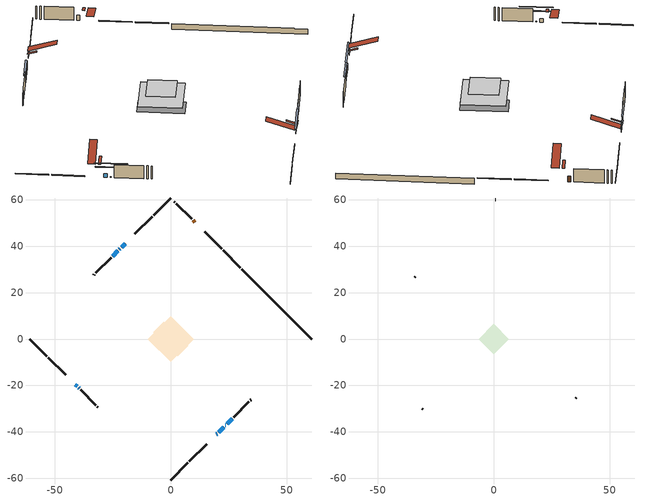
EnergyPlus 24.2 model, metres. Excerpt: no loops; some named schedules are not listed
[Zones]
conditioned space
 floor adiabatic (AdiabaticFloorConstruction): -9.89,0 0,9.89 9.89,0 0,-9.89 z3.05
 floor foundation (Slab1 construction): -7.54,3.02 -3.02,7.54 7.54,-3.02 3.02,-7.54 z-1.52
 wall outside (RimJoist1 construction): 0,-60.84 7.39,-53.45 / -60.84,0 -53.45,-7.39 / 0,60.84 -7.39,53.45 / 30.01,30.83 22.62,38.22 z0.61:0.91
 wall outside (RimJoist2 construction): 8.05,-52.79 15.44,-45.4 / -52.79,-8.05 -45.4,-15.44 / -8.05,52.79 -15.44,45.4 / 21.96,38.88 14.57,46.27 z0.61:0.91
 wall outside (AdiabaticWallConstruction 1): 10.37,50.47 9.67,51.17 z0.61:2.64
 wall outside (AdiabaticWallConstruction): -19.64,41.2 -21.25,39.59 z0.61:3.31; -41.2,-19.64 -40.42,-20.42 z0.61:1.92; 19.64,-41.2 20.05,-40.79 / -39.77,-21.07 -39.56,-21.28 z0.61:0.96; 20.71,-40.13 22.87,-37.97 / 24.33,-36.52 26.49,-34.35 z0.61:2.43; 23.52,-37.32 23.67,-37.17 / -21.9,38.94 -22.19,38.65 z0.61:1.83; -22.85,37.99 -25.12,35.72 z0.61:2.52
 wall outside (Wall1 construction): 27.14,-33.7 33.7,-27.14 / -38.9,-21.94 -32.35,-28.49 / -25.77,35.07 -32.33,28.51 / 9.01,51.83 2.46,58.38 z0.61:5.49
 wall outside (Wall2 construction): 34.35,-26.49 34.64,-26.2 / -31.69,-29.15 -31.41,-29.43 / -32.99,27.86 -33.27,27.57 / 1.8,59.04 1.51,59.33 z0.61:5.49
 wall foundation (FoundationWall1 construction): 30.67,30.17,-1.52 30.67,30.17,0.61 57.82,3.02,0.61 57.82,3.02,0.54 60.84,0,0.54 60.84,0,-1.52
 window (WindowConstruction): -19.64,41.2 -21.25,39.59 z0.61:3.31
 window (WindowConstruction 6): -41.2,-19.64 -40.42,-20.42 z0.61:1.92
 window (WindowConstruction 7): 19.64,-41.2 20.05,-40.79 z0.61:0.95
 window (WindowConstruction 8): -39.77,-21.07 -39.56,-21.28 z0.61:0.95
 window (WindowConstruction 1): 20.71,-40.13 22.87,-37.97 z0.61:2.43
 window (WindowConstruction 2): 23.52,-37.32 23.67,-37.17 z0.61:1.83
 window (WindowConstruction 3): -21.9,38.94 -22.19,38.65 z0.61:1.83
 window (WindowConstruction 4): -22.85,37.99 -25.12,35.72 z0.61:2.52
 window (WindowConstruction 5): 24.33,-36.51 26.49,-34.36 z0.61:2.43
 door (Door): 10.37,50.47 9.67,51.17 z0.61:2.64
 ceiling adiabatic (AdiabaticFloorConstruction): 0,-9.89 9.89,0 0,9.89 -9.89,0 z3.05
 roof outside (Roof2 construction): 18.99,-41.86,5.49 16.91,-39.78,6.47 16.36,-40.33,6.47 18.44,-42.4,5.49; -41.86,-18.99,5.49 -39.78,-16.91,6.47 -40.33,-16.36,6.47 -42.4,-18.44,5.49; -18.99,41.86,5.49 -16.91,39.78,6.47 -16.36,40.33,6.47 -18.44,42.4,5.49; 11.02,49.82,5.49 8.95,47.74,6.47 9.5,47.19,6.47 11.57,49.27,5.49
attic - vented
 floor to conditioned space (Floor1 construction Reversed): -6.56,0 0,6.56 6.56,0 0,-6.56 z5.49
 wall outside (Wall4 construction): 35.3,-25.54 35.5,-25.34 / -30.75,-30.09 -30.55,-30.29 / -33.93,26.91 -34.13,26.71 / 0.86,59.98 0.66,60.18 z0.61:5.49
 roof outside (Roof1 construction): 17.78,-43.06,5.49 11.39,-36.67,8.5 9.71,-38.35,8.5 16.1,-44.74,5.49; -43.06,-17.78,5.49 -36.67,-11.39,8.5 -38.35,-9.71,8.5 -44.74,-16.1,5.49; -17.78,43.06,5.49 -11.39,36.67,8.5 -9.71,38.35,8.5 -16.1,44.74,5.49; 12.23,48.61,5.49 5.84,42.22,8.5 7.52,40.54,8.5 13.91,46.93,5.49
shading: -21.39,39.45 -19.5,41.34 -19.79,41.63 -21.68,39.74 z3.51; -38.56,-22.28 -43.06,-17.78 -43.36,-18.07 -38.85,-22.58 z4.56; 23.64,-37.2 16.05,-44.79 16.34,-45.08 23.93,-37.49 z6.04; -35.97,-24.87 -43.36,-17.48 -43.65,-17.77 -36.26,-25.16 z6.04; 23.01,-37.83 20.56,-40.28 20.86,-40.57 23.3,-38.12 z2.63; -26.98,33.86 -20.98,39.86 -21.27,40.15 -27.27,34.15 z5.16; 28.35,-32.49 22.46,-38.38 22.75,-38.67 28.64,-32.78 z5.07
[Building]
Building 1: Terrain=Suburbs
[Site:Location]
Montreal Mirabel Intl AP_QC: Latitude {deg}=45.68; Longitude {deg}=-74.03; Time Zone {hr}=-5; Elevation {m}=82; Keep Site Location Information=Yes
[Site:GroundTemperature:Shallow]
0.642858, -1.75623, -1.94836, -0.80987, 3.76054, 8.30966, 12.2535, 14.7518, 14.9641, 12.9321, 9.08883, 4.67926
[Site:WaterMainsTemperature]
Calculation Method=Schedule; Temperature Schedule=mains temperature schedule
[Material] Roughness=Rough; Thermal Absorptance=0.9
Name | Thickness {m} | Conductivity {W/m-K} | Density {kg/m3} | Specific Heat {J/kg-K} | Solar Absorptance | Visible Absorptance
asphalt or fiberglass shingles | 0.00635 | 0.162714 | 1121.4 | 1465.45 | 0.91 | 0.91
ceiling loosefill ins | 0.169333 | 0.0480833 | 16.02 | 1046.75 | 0.7 | 0.7
ceiling stud and cavity | 0.1397 | 0.0806272 | 65.682 | 1177.47 | 0.7 | 0.7
concrete 4.0 in. | 0.1016 | 1.803125 | 2242.8 | 837.4 | 0.7 | 0.7
concrete 8.0 in. | 0.2032 | 1.803125 | 2242.8 | 837.4 | 0.7 | 0.7
door material | 0.04445 | 0.053851 | 512.64 | 1214.23 | 0.7 | 0.7
exterior vertical ins | 0.0454343 | 0.029427 | 32.04 | 1214.23 | 0.7 | 0.7
floor covering | 0.0127 | 0.0433444 | 54.468 | 1339.84 | 0.6 | 0.6
floor rigid ins; wall rigid ins | 0.512978 | 0.029427 | 32.04 | 1214.23 | 0.7 | 0.7
floor stud and cavity | 0.1397 | 1.75129 | 37.0049 | 1207.88 | 0.7 | 0.7
furniture material conditioned space 1 | 0.1524 | 0.115458 | 640.8 | 1214.23 | 0.6 | 0.6
gypsum board | 0.0127 | 0.160291 | 801 | 837.4 | 0.6 | 0.6
gypsum board 1 | 0.0127 | 0.160291 | 801 | 837.4 | 0.7 | 0.7
osb sheathing 0.5 in. | 0.0127 | 0.115458 | 512.64 | 1214.23 | 0.7 | 0.7
osb sheathing 0.75 in. | 0.01905 | 0.115458 | 512.64 | 1214.23 | 0.7 | 0.7
osb sheathing 2.0 in. | 0.0508 | 0.115458 | 512.64 | 1214.23 | 0.7 | 0.7
rim joist stud and cavity | 0.0508 | 0.0495211 | 125.044 | 1163.47 | 0.6 | 0.6
rim joist stud and cavity 1 | 0.0508 | 0.0308036 | 125.044 | 1163.47 | 0.6 | 0.6
roof stud and cavity | 0.2032 | 0.118264 | 78.34581 | 1123.46 | 0.7 | 0.7
slab rigid ins | 0.00922688 | 0.029427 | 32.04 | 1214.23 | 0.7 | 0.7
wall stud and cavity | 0.1397 | 0.100049 | 139.0536 | 1170.24 | 0.7 | 0.7
wall stud and cavity 1 | 0.1397 | 0.108534 | 139.0536 | 1170.24 | 0.7 | 0.7
wall stud and cavity 2 | 0.0889 | 6.1454 | 50.32683 | 1063.81 | 0.6 | 0.6
wall stud and cavity 3 | 0.0889 | 0.380278 | 52.3479 | 1209.89 | 0.7 | 0.7
wall stud and cavity 4 | 0.0889 | 0.391764 | 83.0341 | 1211.67 | 0.7 | 0.7
wood siding | 0.0254 | 0.102417 | 544.68 | 1172.36 | 0.25 | 0.25
wood siding 1 | 0.00254 | 0.102417 | 544.68 | 1172.36 | 0.25 | 0.25
wood siding 2; wood siding 3; wood siding 4 | 0.0254 | 0.102417 | 544.68 | 1172.36 | 0.7 | 0.7
[WindowMaterial:SimpleGlazingSystem]
Name | U-Factor {W/m2-K} | Solar Heat Gain Coefficient
WindowMaterial | 3.29267 | 0.71
WindowMaterial 1 | 3.29835 | 0.69
WindowMaterial 2 | 4.786554 | 0.61
WindowMaterial 3 | 3.22965 | 0.34
WindowMaterial 4 | 3.29721 | 0.69
WindowMaterial 5 | 3.30119 | 0.66
WindowMaterial 6 | 5.76658 | 0.53
WindowMaterial 7 | 2.67945 | 0.43
[Construction]
AdiabaticFloorConstruction: floor stud and cavity, floor rigid ins, osb sheathing 0.75 in., floor covering
AdiabaticWallConstruction: wood siding 3, wall rigid ins, wall stud and cavity 3, gypsum board
AdiabaticWallConstruction 1: wood siding 4, wall rigid ins, wall stud and cavity 3, gypsum board
Door: door material
Floor1 construction Reversed: gypsum board, ceiling stud and cavity, ceiling loosefill ins
FoundationWall1 construction: concrete 8.0 in., gypsum board 1
furniture construction conditioned space 1: furniture material conditioned space 1
PartitionWallConstruction: gypsum board, wall stud and cavity 4, gypsum board
RimJoist1 construction: wood siding 2, osb sheathing 2.0 in., rim joist stud and cavity
RimJoist2 construction: wood siding 2, osb sheathing 2.0 in., rim joist stud and cavity 1
Roof1 construction: asphalt or fiberglass shingles
Roof2 construction: asphalt or fiberglass shingles, osb sheathing 0.75 in., roof stud and cavity, gypsum board
Slab1 construction: slab rigid ins, concrete 4.0 in.
Wall1 construction: wood siding, osb sheathing 0.5 in., wall stud and cavity, gypsum board
Wall2 construction: wood siding, osb sheathing 0.5 in., wall stud and cavity 1, gypsum board
Wall4 construction: wood siding 1, wall stud and cavity 2
WindowConstruction: WindowMaterial
WindowConstruction 1; WindowConstruction 5: WindowMaterial 1
WindowConstruction 2: WindowMaterial 2
WindowConstruction 3: WindowMaterial 3
WindowConstruction 4: WindowMaterial 4
WindowConstruction 6: WindowMaterial 5
WindowConstruction 7: WindowMaterial 6
WindowConstruction 8: WindowMaterial 7
[Zone] Multiplier=1; Part of Total Floor Area=Yes
Name | Volume {m3}
attic - vented | 42.0629
conditioned space | 728.5
[Space]
Name | Zone | Volume {m3}
attic - vented 1 | attic - vented | 42.0629
conditioned space 1 | conditioned space | 728.5
[ZoneInfiltration:EffectiveLeakageArea]
infil attic - vented 1: Zone or Space=attic - vented 1; Schedule=Always On Discrete; Effective Air Leakage Area {cm2}=3971.08; Stack Coefficient=0.000548542; Wind Coefficient=1.58243e-05
[ZoneMixing]
whole house fan mix: Zone or Space=attic - vented; Schedule=Always On Continuous; Design Flow Rate Calculation Method=Flow/Zone; Design Flow Rate {m3/s}=0; Source Zone or Space=conditioned space
[SurfaceProperty:ExposedFoundationPerimeter]
Slab1: Exposed Perimeter Calculation Method=TotalExposedPerimeter; Total Exposed Perimeter {m}=42.673
[InternalMass] Zone or ZoneList=conditioned space; Space or SpaceList=conditioned space 1
Name | Construction | Surface Area {m2}
furniture mass conditioned space 1 | furniture construction conditioned space 1 | 116.56
partition wall mass | PartitionWallConstruction | 291.4
[Lights]
interior lighting: Zone or ZoneList or Space or SpaceList=conditioned space 1; Schedule=interior lighting schedule; Design Level Calculation Method=LightingLevel; Lighting Level {W}=343.2; Return Air Fraction=0; Fraction Radiant=0.6; Fraction Visible=0.2; Fraction Replaceable=1
[People]
occupants: Zone or ZoneList or Space or SpaceList=conditioned space 1; Number of People Schedule=occupants schedule; Number of People Calculation Method=People; Number of People=3; Fraction Radiant=0.314171; Sensible Heat Fraction=0.56303; Activity Level Schedule=occupants activity schedule; Carbon Dioxide Generation Rate {m3/s-W}=0; Enable ASHRAE 55 Comfort Warnings=No; Mean Radiant Temperature Calculation Type=EnclosureAveraged
[ElectricEquipment] Zone or ZoneList or Space or SpaceList=conditioned space 1; Design Level Calculation Method=EquipmentLevel
Name | Schedule | Design Level {W} | Fraction Latent | Fraction Radiant | Fraction Lost
clothes dryer | clothes dryer schedule | 140.772 | 0.015 | 0.081 | 0.85
clothes washer | clothes washer schedule | 32.1985 | 0.03 | 0.162 | 0.7
cooking range | cooking range schedule | 215.147 | 0.08 | 0.432 | 0.2
dishwasher | dishwasher schedule | 66.8632 | 0.3 | 0.18 | 0.4
fridge | fridge schedule | 72.9452 | 0 | 0.6 | 0
mech vent house fan | mech vent house fan schedule | 14.2 | 0 | 0 | 1
mech vent house fan cfis | mech vent house fan cfis schedule | 0 | 0 | 0 | 0
misc plug loads | misc plug loads schedule | 494.7 | 0.045 | 0.513 | 0.1
whole house fan | Always On Discrete | 0 | 0 | 0 | 1
[OtherEquipment] Zone or ZoneList or Space or SpaceList=conditioned space 1; Design Level Calculation Method=EquipmentLevel
Name | Fuel Type | Schedule | Design Level {W} | Fraction Latent | Fraction Radiant | Fraction Lost
clothes dryer 1 | Electricity | clothes dryer schedule | 0 | 0.015 | 0.081 | 0.85
cooking range 1 | Electricity | cooking range schedule | 0 | 0.08 | 0.432 | 0.2
general water use latent | None | general water use schedule | 62.594 | 1 | 0 | 0
general water use sensible | None | general water use schedule | -61.6891 | 0 | 0.6 | 0
mech vent house fan latent load | None | Always On Discrete | 0 | 1 | 0 | 0
mech vent house fan sensible load | None | Always On Discrete | 0 | 0 | 0 | 0
water heater energy adjustment1 | Electricity | Always On Discrete | 0.01 | 0 | 0 | 1
[ZoneInfiltration:DesignFlowRate] Zone or ZoneList or Space or SpaceList=conditioned space 1; Schedule=Always On Discrete; Design Flow Rate Calculation Method=Flow/Zone; Design Flow Rate {m3/s}=0
infil flow; natural vent flow; whole house fan flow
[ZoneControl:Thermostat]
conditioned space Thermostat: Zone or ZoneList=conditioned space; Control Type Schedule=conditioned space Thermostat Schedule; Control 1=conditioned space temperature setpoint; Temperature Difference Between Cutout And Setpoint {deltaC}=0
[ThermostatSetpoint:DualSetpoint]
conditioned space temperature setpoint: Heating Setpoint Temperature Schedule=heating setpoint; Cooling Setpoint Temperature Schedule=cooling setpoint
[Zone equipment]
conditioned space: electric baseboard
[Foundation:Kiva]
Foundation Kiva 1: Initial Indoor Air Temperature {C}=20; Wall Height Above Grade {m}=0.609996; Wall Depth Below Slab {m}=0.2032; Custom Block Material Name 1=exterior vertical ins; Custom Block Depth 1 {m}=2.13; Custom Block X Position 1 {m}=0.2159; Custom Block Z Position 1 {m}=0
[Foundation:Kiva:Settings]
Soil Conductivity {W/m-K}=0.849921; Soil Density {kg/m3}=1842.3; Soil Specific Heat {J/kg-K}=418.7; Ground Solar Absorptivity=0.9; Ground Thermal Absorptivity=0.9; Ground Surface Roughness {m}=0.03; Far-Field Width {m}=40; Deep-Ground Boundary Condition=ZeroFlux; Deep-Ground Depth {m}=40; Minimum Cell Dimension {m}=0.2; Maximum Cell Growth Coefficient=3; Simulation Timestep=Timestep
[Exterior:Lights]
exterior lighting: Schedule=exterior lighting schedule; Design Level {W}=75.6
[EnergyManagementSystem:Sensor] Output:Variable or Output:Meter Index Key=conditioned space
Name | Output:Variable or Output:Meter
conditioned_space_clg_unmet_s | Zone Cooling Setpoint Not Met Time
conditioned_space_htg_unmet_s | Zone Heating Setpoint Not Met Time
fridge_tin_s; tin_s; tin_s_1 | Zone Mean Air Temperature
tout_s | Zone Outdoor Air Drybulb Temperature
win_s | Zone Air Humidity Ratio
[Schedule:Constant]
Name | Hourly Value
Always On Continuous; mech vent house fan schedule; mech vent house fan cfis schedule; Always On Discrete | 1
occupants activity schedule | 117.228
fridge schedule | 0
[Schedule:Week:Daily]
interior lighting schedule Week Rule - Jan1-Jan27: interior lighting schedule day, interior lighting schedule day, interior lighting schedule day, interior lighting schedule day, interior lighting schedule day, interior lighting schedule day, interior lighting schedule day, interior lighting schedule default day, interior lighting schedule default day, interior lighting schedule default day, interior lighting schedule default day, interior lighting schedule default day
interior lighting schedule Week Rule - Jan28-Feb3: interior lighting schedule day, interior lighting schedule day, interior lighting schedule day, interior lighting schedule day, interior lighting schedule day 1, interior lighting schedule day 1, interior lighting schedule day 1, interior lighting schedule default day, interior lighting schedule default day, interior lighting schedule default day, interior lighting schedule default day, interior lighting schedule default day
interior lighting schedule Week Rule - Feb4-Feb24: interior lighting schedule day 1, interior lighting schedule day 1, interior lighting schedule day 1, interior lighting schedule day 1, interior lighting schedule day 1, interior lighting schedule day 1, interior lighting schedule day 1, interior lighting schedule default day, interior lighting schedule default day, interior lighting schedule default day, interior lighting schedule default day, interior lighting schedule default day
interior lighting schedule Week Rule - Feb25-Mar3: interior lighting schedule day 1, interior lighting schedule day 1, interior lighting schedule day 1, interior lighting schedule day 1, interior lighting schedule day 2, interior lighting schedule day 2, interior lighting schedule day 2, interior lighting schedule default day, interior lighting schedule default day, interior lighting schedule default day, interior lighting schedule default day, interior lighting schedule default day
interior lighting schedule Week Rule - Mar4-Mar31: interior lighting schedule day 2, interior lighting schedule day 2, interior lighting schedule day 2, interior lighting schedule day 2, interior lighting schedule day 2, interior lighting schedule day 2, interior lighting schedule day 2, interior lighting schedule default day, interior lighting schedule default day, interior lighting schedule default day, interior lighting schedule default day, interior lighting schedule default day
interior lighting schedule Week Rule - Apr1-Apr28: interior lighting schedule day 3, interior lighting schedule day 3, interior lighting schedule day 3, interior lighting schedule day 3, interior lighting schedule day 3, interior lighting schedule day 3, interior lighting schedule day 3, interior lighting schedule default day, interior lighting schedule default day, interior lighting schedule default day, interior lighting schedule default day, interior lighting schedule default day
interior lighting schedule Week Rule - Apr29-May5: interior lighting schedule day 3, interior lighting schedule day 3, interior lighting schedule day 4, interior lighting schedule day 4, interior lighting schedule day 4, interior lighting schedule day 4, interior lighting schedule day 4, interior lighting schedule default day, interior lighting schedule default day, interior lighting schedule default day, interior lighting schedule default day, interior lighting schedule default day
interior lighting schedule Week Rule - May6-May26: interior lighting schedule day 4, interior lighting schedule day 4, interior lighting schedule day 4, interior lighting schedule day 4, interior lighting schedule day 4, interior lighting schedule day 4, interior lighting schedule day 4, interior lighting schedule default day, interior lighting schedule default day, interior lighting schedule default day, interior lighting schedule default day, interior lighting schedule default day
interior lighting schedule Week Rule - May27-Jun2: interior lighting schedule day 4, interior lighting schedule day 4, interior lighting schedule day 4, interior lighting schedule day 4, interior lighting schedule day 4, interior lighting schedule day 5, interior lighting schedule day 5, interior lighting schedule default day, interior lighting schedule default day, interior lighting schedule default day, interior lighting schedule default day, interior lighting schedule default day
interior lighting schedule Week Rule - Jun3-Jun30: interior lighting schedule day 5, interior lighting schedule day 5, interior lighting schedule day 5, interior lighting schedule day 5, interior lighting schedule day 5, interior lighting schedule day 5, interior lighting schedule day 5, interior lighting schedule default day, interior lighting schedule default day, interior lighting schedule default day, interior lighting schedule default day, interior lighting schedule default day
interior lighting schedule Week Rule - Jul1-Jul28: interior lighting schedule day 6, interior lighting schedule day 6, interior lighting schedule day 6, interior lighting schedule day 6, interior lighting schedule day 6, interior lighting schedule day 6, interior lighting schedule day 6, interior lighting schedule default day, interior lighting schedule default day, interior lighting schedule default day, interior lighting schedule default day, interior lighting schedule default day
interior lighting schedule Week Rule - Jul29-Aug4: interior lighting schedule day 6, interior lighting schedule day 6, interior lighting schedule day 6, interior lighting schedule day 7, interior lighting schedule day 7, interior lighting schedule day 7, interior lighting schedule day 7, interior lighting schedule default day, interior lighting schedule default day, interior lighting schedule default day, interior lighting schedule default day, interior lighting schedule default day
interior lighting schedule Week Rule - Aug5-Aug25: interior lighting schedule day 7, interior lighting schedule day 7, interior lighting schedule day 7, interior lighting schedule day 7, interior lighting schedule day 7, interior lighting schedule day 7, interior lighting schedule day 7, interior lighting schedule default day, interior lighting schedule default day, interior lighting schedule default day, interior lighting schedule default day, interior lighting schedule default day
interior lighting schedule Week Rule - Aug26-Sep1: interior lighting schedule day 7, interior lighting schedule day 7, interior lighting schedule day 7, interior lighting schedule day 7, interior lighting schedule day 7, interior lighting schedule day 7, interior lighting schedule day 8, interior lighting schedule default day, interior lighting schedule default day, interior lighting schedule default day, interior lighting schedule default day, interior lighting schedule default day
interior lighting schedule Week Rule - Sep2-Sep29: interior lighting schedule day 8, interior lighting schedule day 8, interior lighting schedule day 8, interior lighting schedule day 8, interior lighting schedule day 8, interior lighting schedule day 8, interior lighting schedule day 8, interior lighting schedule default day, interior lighting schedule default day, interior lighting schedule default day, interior lighting schedule default day, interior lighting schedule default day
interior lighting schedule Week Rule - Sep30-Oct6: interior lighting schedule day 8, interior lighting schedule day 9, interior lighting schedule day 9, interior lighting schedule day 9, interior lighting schedule day 9, interior lighting schedule day 9, interior lighting schedule day 9, interior lighting schedule default day, interior lighting schedule default day, interior lighting schedule default day, interior lighting schedule default day, interior lighting schedule default day
interior lighting schedule Week Rule - Oct7-Oct27: interior lighting schedule day 9, interior lighting schedule day 9, interior lighting schedule day 9, interior lighting schedule day 9, interior lighting schedule day 9, interior lighting schedule day 9, interior lighting schedule day 9, interior lighting schedule default day, interior lighting schedule default day, interior lighting schedule default day, interior lighting schedule default day, interior lighting schedule default day
interior lighting schedule Week Rule - Oct28-Nov3: interior lighting schedule day 9, interior lighting schedule day 9, interior lighting schedule day 9, interior lighting schedule day 9, interior lighting schedule day 10, interior lighting schedule day 10, interior lighting schedule day 10, interior lighting schedule default day, interior lighting schedule default day, interior lighting schedule default day, interior lighting schedule default day, interior lighting schedule default day
interior lighting schedule Week Rule - Nov4-Nov24: interior lighting schedule day 10, interior lighting schedule day 10, interior lighting schedule day 10, interior lighting schedule day 10, interior lighting schedule day 10, interior lighting schedule day 10, interior lighting schedule day 10, interior lighting schedule default day, interior lighting schedule default day, interior lighting schedule default day, interior lighting schedule default day, interior lighting schedule default day
interior lighting schedule Week Rule - Nov25-Dec1: interior lighting schedule day 10, interior lighting schedule day 10, interior lighting schedule day 10, interior lighting schedule day 10, interior lighting schedule day 10, interior lighting schedule day 10, interior lighting schedule day 11, interior lighting schedule default day, interior lighting schedule default day, interior lighting schedule default day, interior lighting schedule default day, interior lighting schedule default day
interior lighting schedule Week Rule - Dec2-Dec31: interior lighting schedule day 11, interior lighting schedule day 11, interior lighting schedule day 11, interior lighting schedule day 11, interior lighting schedule day 11, interior lighting schedule day 11, interior lighting schedule day 11, interior lighting schedule default day, interior lighting schedule default day, interior lighting schedule default day, interior lighting schedule default day, interior lighting schedule default day
occupants schedule Week Rule - Jan1-Dec31: occupants schedule day, occupants schedule day, occupants schedule day, occupants schedule day, occupants schedule day, occupants schedule day, occupants schedule day, occupants schedule default day, occupants schedule default day, occupants schedule default day, occupants schedule default day, occupants schedule default day
clothes dryer schedule Week Rule - Jan1-Dec31: clothes dryer schedule day, clothes dryer schedule day, clothes dryer schedule day, clothes dryer schedule day, clothes dryer schedule day, clothes dryer schedule day, clothes dryer schedule day, clothes dryer schedule default day, clothes dryer schedule default day, clothes dryer schedule default day, clothes dryer schedule default day, clothes dryer schedule default day
clothes washer schedule Week Rule - Jan1-Dec31: clothes washer schedule day, clothes washer schedule day, clothes washer schedule day, clothes washer schedule day, clothes washer schedule day, clothes washer schedule day, clothes washer schedule day, clothes washer schedule default day, clothes washer schedule default day, clothes washer schedule default day, clothes washer schedule default day, clothes washer schedule default day
cooking range schedule Week Rule - Jan1-Dec31: cooking range schedule day, cooking range schedule day, cooking range schedule day, cooking range schedule day, cooking range schedule day, cooking range schedule day, cooking range schedule day, cooking range schedule default day, cooking range schedule default day, cooking range schedule default day, cooking range schedule default day, cooking range schedule default day
dishwasher schedule Week Rule - Jan1-Dec31: dishwasher schedule day, dishwasher schedule day, dishwasher schedule day, dishwasher schedule day, dishwasher schedule day, dishwasher schedule day, dishwasher schedule day, dishwasher schedule default day, dishwasher schedule default day, dishwasher schedule default day, dishwasher schedule default day, dishwasher schedule default day
misc plug loads schedule Week Rule - Jan1-Dec31: misc plug loads schedule day, misc plug loads schedule day, misc plug loads schedule day, misc plug loads schedule day, misc plug loads schedule day, misc plug loads schedule day, misc plug loads schedule day, misc plug loads schedule default day, misc plug loads schedule default day, misc plug loads schedule default day, misc plug loads schedule default day, misc plug loads schedule default day
general water use schedule Week Rule - Jan1-Dec31: general water use schedule day, general water use schedule day, general water use schedule day, general water use schedule day, general water use schedule day, general water use schedule day, general water use schedule day, general water use schedule default day, general water use schedule default day, general water use schedule default day, general water use schedule default day, general water use schedule default day
exterior lighting schedule Week Rule - Jan1-Jan27: exterior lighting schedule day, exterior lighting schedule day, exterior lighting schedule day, exterior lighting schedule day, exterior lighting schedule day, exterior lighting schedule day, exterior lighting schedule day, exterior lighting schedule default day, exterior lighting schedule default day, exterior lighting schedule default day, exterior lighting schedule default day, exterior lighting schedule default day
exterior lighting schedule Week Rule - Jan28-Feb3: exterior lighting schedule day, exterior lighting schedule day, exterior lighting schedule day, exterior lighting schedule day, exterior lighting schedule day 1, exterior lighting schedule day 1, exterior lighting schedule day 1, exterior lighting schedule default day, exterior lighting schedule default day, exterior lighting schedule default day, exterior lighting schedule default day, exterior lighting schedule default day
exterior lighting schedule Week Rule - Feb4-Feb24: exterior lighting schedule day 1, exterior lighting schedule day 1, exterior lighting schedule day 1, exterior lighting schedule day 1, exterior lighting schedule day 1, exterior lighting schedule day 1, exterior lighting schedule day 1, exterior lighting schedule default day, exterior lighting schedule default day, exterior lighting schedule default day, exterior lighting schedule default day, exterior lighting schedule default day
exterior lighting schedule Week Rule - Feb25-Mar3: exterior lighting schedule day 1, exterior lighting schedule day 1, exterior lighting schedule day 1, exterior lighting schedule day 1, exterior lighting schedule day 2, exterior lighting schedule day 2, exterior lighting schedule day 2, exterior lighting schedule default day, exterior lighting schedule default day, exterior lighting schedule default day, exterior lighting schedule default day, exterior lighting schedule default day
exterior lighting schedule Week Rule - Mar4-Mar31: exterior lighting schedule day 2, exterior lighting schedule day 2, exterior lighting schedule day 2, exterior lighting schedule day 2, exterior lighting schedule day 2, exterior lighting schedule day 2, exterior lighting schedule day 2, exterior lighting schedule default day, exterior lighting schedule default day, exterior lighting schedule default day, exterior lighting schedule default day, exterior lighting schedule default day
exterior lighting schedule Week Rule - Apr1-Apr28: exterior lighting schedule day 3, exterior lighting schedule day 3, exterior lighting schedule day 3, exterior lighting schedule day 3, exterior lighting schedule day 3, exterior lighting schedule day 3, exterior lighting schedule day 3, exterior lighting schedule default day, exterior lighting schedule default day, exterior lighting schedule default day, exterior lighting schedule default day, exterior lighting schedule default day
exterior lighting schedule Week Rule - Apr29-May5: exterior lighting schedule day 3, exterior lighting schedule day 3, exterior lighting schedule day 4, exterior lighting schedule day 4, exterior lighting schedule day 4, exterior lighting schedule day 4, exterior lighting schedule day 4, exterior lighting schedule default day, exterior lighting schedule default day, exterior lighting schedule default day, exterior lighting schedule default day, exterior lighting schedule default day
exterior lighting schedule Week Rule - May6-May26: exterior lighting schedule day 4, exterior lighting schedule day 4, exterior lighting schedule day 4, exterior lighting schedule day 4, exterior lighting schedule day 4, exterior lighting schedule day 4, exterior lighting schedule day 4, exterior lighting schedule default day, exterior lighting schedule default day, exterior lighting schedule default day, exterior lighting schedule default day, exterior lighting schedule default day
exterior lighting schedule Week Rule - May27-Jun2: exterior lighting schedule day 4, exterior lighting schedule day 4, exterior lighting schedule day 4, exterior lighting schedule day 4, exterior lighting schedule day 4, exterior lighting schedule day 5, exterior lighting schedule day 5, exterior lighting schedule default day, exterior lighting schedule default day, exterior lighting schedule default day, exterior lighting schedule default day, exterior lighting schedule default day
exterior lighting schedule Week Rule - Jun3-Jun30: exterior lighting schedule day 5, exterior lighting schedule day 5, exterior lighting schedule day 5, exterior lighting schedule day 5, exterior lighting schedule day 5, exterior lighting schedule day 5, exterior lighting schedule day 5, exterior lighting schedule default day, exterior lighting schedule default day, exterior lighting schedule default day, exterior lighting schedule default day, exterior lighting schedule default day
exterior lighting schedule Week Rule - Jul1-Jul28: exterior lighting schedule day 6, exterior lighting schedule day 6, exterior lighting schedule day 6, exterior lighting schedule day 6, exterior lighting schedule day 6, exterior lighting schedule day 6, exterior lighting schedule day 6, exterior lighting schedule default day, exterior lighting schedule default day, exterior lighting schedule default day, exterior lighting schedule default day, exterior lighting schedule default day
exterior lighting schedule Week Rule - Jul29-Aug4: exterior lighting schedule day 6, exterior lighting schedule day 6, exterior lighting schedule day 6, exterior lighting schedule day 7, exterior lighting schedule day 7, exterior lighting schedule day 7, exterior lighting schedule day 7, exterior lighting schedule default day, exterior lighting schedule default day, exterior lighting schedule default day, exterior lighting schedule default day, exterior lighting schedule default day
exterior lighting schedule Week Rule - Aug5-Aug25: exterior lighting schedule day 7, exterior lighting schedule day 7, exterior lighting schedule day 7, exterior lighting schedule day 7, exterior lighting schedule day 7, exterior lighting schedule day 7, exterior lighting schedule day 7, exterior lighting schedule default day, exterior lighting schedule default day, exterior lighting schedule default day, exterior lighting schedule default day, exterior lighting schedule default day
exterior lighting schedule Week Rule - Aug26-Sep1: exterior lighting schedule day 7, exterior lighting schedule day 7, exterior lighting schedule day 7, exterior lighting schedule day 7, exterior lighting schedule day 7, exterior lighting schedule day 7, exterior lighting schedule day 8, exterior lighting schedule default day, exterior lighting schedule default day, exterior lighting schedule default day, exterior lighting schedule default day, exterior lighting schedule default day
exterior lighting schedule Week Rule - Sep2-Sep29: exterior lighting schedule day 8, exterior lighting schedule day 8, exterior lighting schedule day 8, exterior lighting schedule day 8, exterior lighting schedule day 8, exterior lighting schedule day 8, exterior lighting schedule day 8, exterior lighting schedule default day, exterior lighting schedule default day, exterior lighting schedule default day, exterior lighting schedule default day, exterior lighting schedule default day
exterior lighting schedule Week Rule - Sep30-Oct6: exterior lighting schedule day 8, exterior lighting schedule day 9, exterior lighting schedule day 9, exterior lighting schedule day 9, exterior lighting schedule day 9, exterior lighting schedule day 9, exterior lighting schedule day 9, exterior lighting schedule default day, exterior lighting schedule default day, exterior lighting schedule default day, exterior lighting schedule default day, exterior lighting schedule default day
exterior lighting schedule Week Rule - Oct7-Oct27: exterior lighting schedule day 9, exterior lighting schedule day 9, exterior lighting schedule day 9, exterior lighting schedule day 9, exterior lighting schedule day 9, exterior lighting schedule day 9, exterior lighting schedule day 9, exterior lighting schedule default day, exterior lighting schedule default day, exterior lighting schedule default day, exterior lighting schedule default day, exterior lighting schedule default day
exterior lighting schedule Week Rule - Oct28-Nov3: exterior lighting schedule day 9, exterior lighting schedule day 9, exterior lighting schedule day 9, exterior lighting schedule day 9, exterior lighting schedule day 10, exterior lighting schedule day 10, exterior lighting schedule day 10, exterior lighting schedule default day, exterior lighting schedule default day, exterior lighting schedule default day, exterior lighting schedule default day, exterior lighting schedule default day
exterior lighting schedule Week Rule - Nov4-Nov24: exterior lighting schedule day 10, exterior lighting schedule day 10, exterior lighting schedule day 10, exterior lighting schedule day 10, exterior lighting schedule day 10, exterior lighting schedule day 10, exterior lighting schedule day 10, exterior lighting schedule default day, exterior lighting schedule default day, exterior lighting schedule default day, exterior lighting schedule default day, exterior lighting schedule default day
exterior lighting schedule Week Rule - Nov25-Dec1: exterior lighting schedule day 10, exterior lighting schedule day 10, exterior lighting schedule day 10, exterior lighting schedule day 10, exterior lighting schedule day 10, exterior lighting schedule day 10, exterior lighting schedule day 11, exterior lighting schedule default day, exterior lighting schedule default day, exterior lighting schedule default day, exterior lighting schedule default day, exterior lighting schedule default day
[Schedule:Year]
interior lighting schedule: interior lighting schedule Week Rule - Jan1-Jan27, 1, 1, 1, 27, interior lighting schedule Week Rule - Jan28-Feb3, 1, 28, 2, 3, interior lighting schedule Week Rule - Feb4-Feb24, 2, 4, 2, 24, interior lighting schedule Week Rule - Feb25-Mar3, 2, 25, 3, 3, interior lighting schedule Week Rule - Mar4-Mar31, 3, 4, 3, 31, interior lighting schedule Week Rule - Apr1-Apr28, 4, 1, 4, 28, interior lighting schedule Week Rule - Apr29-May5, 4, 29, 5, 5, interior lighting schedule Week Rule - May6-May26, 5, 6, 5, 26, interior lighting schedule Week Rule - May27-Jun2, 5, 27, 6, 2, interior lighting schedule Week Rule - Jun3-Jun30, 6, 3, 6, 30, interior lighting schedule Week Rule - Jul1-Jul28, 7, 1, 7, 28, interior lighting schedule Week Rule - Jul29-Aug4, 7, 29, 8, 4, interior lighting schedule Week Rule - Aug5-Aug25, 8, 5, 8, 25, interior lighting schedule Week Rule - Aug26-Sep1, 8, 26, 9, 1, interior lighting schedule Week Rule - Sep2-Sep29, 9, 2, 9, 29, interior lighting schedule Week Rule - Sep30-Oct6, 9, 30, 10, 6, interior lighting schedule Week Rule - Oct7-Oct27, 10, 7, 10, 27, interior lighting schedule Week Rule - Oct28-Nov3, 10, 28, 11, 3, interior lighting schedule Week Rule - Nov4-Nov24, 11, 4, 11, 24, interior lighting schedule Week Rule - Nov25-Dec1, 11, 25, 12, 1, interior lighting schedule Week Rule - Dec2-Dec31, 12, 2, 12, 31
occupants schedule: occupants schedule Week Rule - Jan1-Dec31, 1, 1, 12, 31
clothes dryer schedule: clothes dryer schedule Week Rule - Jan1-Dec31, 1, 1, 12, 31
clothes washer schedule: clothes washer schedule Week Rule - Jan1-Dec31, 1, 1, 12, 31
cooking range schedule: cooking range schedule Week Rule - Jan1-Dec31, 1, 1, 12, 31
dishwasher schedule: dishwasher schedule Week Rule - Jan1-Dec31, 1, 1, 12, 31
misc plug loads schedule: misc plug loads schedule Week Rule - Jan1-Dec31, 1, 1, 12, 31
general water use schedule: general water use schedule Week Rule - Jan1-Dec31, 1, 1, 12, 31
exterior lighting schedule: exterior lighting schedule Week Rule - Jan1-Jan27, 1, 1, 1, 27, exterior lighting schedule Week Rule - Jan28-Feb3, 1, 28, 2, 3, exterior lighting schedule Week Rule - Feb4-Feb24, 2, 4, 2, 24, exterior lighting schedule Week Rule - Feb25-Mar3, 2, 25, 3, 3, exterior lighting schedule Week Rule - Mar4-Mar31, 3, 4, 3, 31, exterior lighting schedule Week Rule - Apr1-Apr28, 4, 1, 4, 28, exterior lighting schedule Week Rule - Apr29-May5, 4, 29, 5, 5, exterior lighting schedule Week Rule - May6-May26, 5, 6, 5, 26, exterior lighting schedule Week Rule - May27-Jun2, 5, 27, 6, 2, exterior lighting schedule Week Rule - Jun3-Jun30, 6, 3, 6, 30, exterior lighting schedule Week Rule - Jul1-Jul28, 7, 1, 7, 28, exterior lighting schedule Week Rule - Jul29-Aug4, 7, 29, 8, 4, exterior lighting schedule Week Rule - Aug5-Aug25, 8, 5, 8, 25, exterior lighting schedule Week Rule - Aug26-Sep1, 8, 26, 9, 1, exterior lighting schedule Week Rule - Sep2-Sep29, 9, 2, 9, 29, exterior lighting schedule Week Rule - Sep30-Oct6, 9, 30, 10, 6, exterior lighting schedule Week Rule - Oct7-Oct27, 10, 7, 10, 27, exterior lighting schedule Week Rule - Oct28-Nov3, 10, 28, 11, 3, exterior lighting schedule Week Rule - Nov4-Nov24, 11, 4, 11, 24, exterior lighting schedule Week Rule - Nov25-Dec1, 11, 25, 12, 1, exterior lighting schedule Week Rule - Dec2-Dec31, 12, 2, 12, 31
[Schedule:Compact]
conditioned space Thermostat Schedule: Through: 12/31, For: AllDays, Until: 24:00, 4
mains temperature schedule: Through: 01/01, For: AllDays, Until: 24:00, 5.61444, Through: 01/02, For: AllDays, Until: 24:00, 5.535, Through: 01/03, For: AllDays, Until: 24:00, 5.45667, Through: 01/04, For: AllDays, Until: 24:00, 5.37944, Through: 01/05, For: AllDays, Until: 24:00, 5.30333, Through: 01/06, For: AllDays, Until: 24:00, 5.22889, Through: 01/07, For: AllDays, Until: 24:00, 5.15611, Through: 01/08, For: AllDays, Until: 24:00, 5.08389, Through: 01/09, For: AllDays, Until: 24:00, 5.01333, Through: 01/10, For: AllDays, Until: 24:00, 4.94444, Through: 01/11, For: AllDays, Until: 24:00, 4.87667, Through: 01/12, For: AllDays, Until: 24:00, 4.81056, Through: 01/13, For: AllDays, Until: 24:00, 4.74556, Through: 01/14, For: AllDays, Until: 24:00, 4.68222, Through: 01/15, For: AllDays, Until: 24:00, 4.62056, Through: 01/16, For: AllDays, Until: 24:00, 4.56, Through: 01/17, For: AllDays, Until: 24:00, 4.50111, Through: 01/18, For: AllDays, Until: 24:00, 4.44389, Through: 01/19, For: AllDays, Until: 24:00, 4.38778, Through: 01/20, For: AllDays, Until: 24:00, 4.33389, Through: 01/21, For: AllDays, Until: 24:00, 4.28111, Through: 01/22, For: AllDays, Until: 24:00, 4.23, Through: 01/23, For: AllDays, Until: 24:00, 4.18056, Through: 01/24, For: AllDays, Until: 24:00, 4.13278, Through: 01/25, For: AllDays, Until: 24:00, 4.08667, Through: 01/26, For: AllDays, Until: 24:00, 4.04222, Through: 01/27, For: AllDays, Until: 24:00, 3.99944, Through: 01/28, For: AllDays, Until: 24:00, 3.95833, Through: 01/29, For: AllDays, Until: 24:00, 3.91889, Through: 01/30, For: AllDays, Until: 24:00, 3.88111, Through: 01/31, For: AllDays, Until: 24:00, 3.845, Through: 02/01, For: AllDays, Until: 24:00, 3.81056, Through: 02/02, For: AllDays, Until: 24:00, 3.77778, Through: 02/03, For: AllDays, Until: 24:00, 3.74722, Through: 02/04, For: AllDays, Until: 24:00, 3.71833, Through: 02/05, For: AllDays, Until: 24:00, 3.69056, Through: 02/06, For: AllDays, Until: 24:00, 3.66556, Through: 02/07, For: AllDays, Until: 24:00, 3.64167, Through: 02/08, For: AllDays, Until: 24:00, 3.61944, Through: 02/09, For: AllDays, Until: 24:00, 3.59944, Through: 02/10, For: AllDays, Until: 24:00, 3.58111, Through: 02/11, For: AllDays, Until: 24:00, 3.56444, Through: 02/12, For: AllDays, Until: 24:00, 3.55, Through: 02/13, For: AllDays, Until: 24:00, 3.53667, Through: 02/14, For: AllDays, Until: 24:00, 3.52556, Through: 02/15, For: AllDays, Until: 24:00, 3.51667, Through: 02/16, For: AllDays, Until: 24:00, 3.50889, Through: 02/17, For: AllDays, Until: 24:00, 3.50333, Through: 02/18, For: AllDays, Until: 24:00, 3.49944, Through: 02/19, For: AllDays, Until: 24:00, 3.49778, Through: 02/20, For: AllDays, Until: 24:00, 3.49778, Through: 02/21, For: AllDays, Until: 24:00, 3.49944, Through: 02/22, For: AllDays, Until: 24:00, 3.50278, Through: 02/23, For: AllDays, Until: 24:00, 3.50833, Through: 02/24, For: AllDays, Until: 24:00, 3.515, Through: 02/25, For: AllDays, Until: 24:00, 3.52444, Through: 02/26, For: AllDays, Until: 24:00, 3.535, Through: 02/27, For: AllDays, Until: 24:00, 3.54778, Through: 02/28, For: AllDays, Until: 24:00, 3.56222, Through: 03/01, For: AllDays, Until: 24:00, 3.57833, Through: 03/02, For: AllDays, Until: 24:00, 3.59667, Through: 03/03, For: AllDays, Until: 24:00, 3.61667, Through: 03/04, For: AllDays, Until: 24:00, 3.63833, Through: 03/05, For: AllDays, Until: 24:00, 3.66167, Through: 03/06, For: AllDays, Until: 24:00, 3.68667, Through: 03/07, For: AllDays, Until: 24:00, 3.71389, Through: 03/08, For: AllDays, Until: 24:00, 3.74278, Through: 03/09, For: AllDays, Until: 24:00, 3.77333, Through: 03/10, For: AllDays, Until: 24:00, 3.80556, Through: 03/11, For: AllDays, Until: 24:00, 3.83944, Through: 03/12, For: AllDays, Until: 24:00, 3.87556, Through: 03/13, For: AllDays, Until: 24:00, 3.91278, Through: 03/14, For: AllDays, Until: 24:00, 3.95222, Through: 03/15, For: AllDays, Until: 24:00, 3.99278, Through: 03/16, For: AllDays, Until: 24:00, 4.03556, Through: 03/17, For: AllDays, Until: 24:00, 4.08, Through: 03/18, For: AllDays, Until: 24:00, 4.12556, Through: 03/19, For: AllDays, Until: 24:00, 4.17333, Through: 03/20, For: AllDays, Until: 24:00, 4.22278, Through: 03/21, For: AllDays, Until: 24:00, 4.27333, Through: 03/22, For: AllDays, Until: 24:00, 4.32556, Through: 03/23, For: AllDays, Until: 24:00, 4.38, Through: 03/24, For: AllDays, Until: 24:00, 4.43556, Through: 03/25, For: AllDays, Until: 24:00, 4.49222, Through: 03/26, For: AllDays, Until: 24:00, 4.55111, Through: 03/27, For: AllDays, Until: 24:00, 4.61111, Through: 03/28, For: AllDays, Until: 24:00, 4.67278, Through: 03/29, For: AllDays, Until: 24:00, 4.73611, Through: 03/30, For: AllDays, Until: 24:00, 4.80056, Through: 03/31, For: AllDays, Until: 24:00, 4.86667, Through: 04/01, For: AllDays, Until: 24:00, 4.93444, Through: 04/02, For: AllDays, Until: 24:00, 5.00333, Through: 04/03, For: AllDays, Until: 24:00, 5.07333, Through: 04/04, For: AllDays, Until: 24:00, 5.145, Through: 04/05, For: AllDays, Until: 24:00, 5.21833, Through: 04/06, For: AllDays, Until: 24:00, 5.29222, Through: 04/07, For: AllDays, Until: 24:00, 5.36778, Through: 04/08, For: AllDays, Until: 24:00, 5.445, Through: 04/09, For: AllDays, Until: 24:00, 5.52333, Through: 04/10, For: AllDays, Until: 24:00, 5.60222, Through: 04/11, For: AllDays, Until: 24:00, 5.68278, Through: 04/12, For: AllDays, Until: 24:00, 5.765, Through: 04/13, For: AllDays, Until: 24:00, 5.84778, Through: 04/14, For: AllDays, Until: 24:00, 5.93167, Through: 04/15, For: AllDays, Until: 24:00, 6.01722, Through: 04/16, For: AllDays, Until: 24:00, 6.10333, Through: 04/17, For: AllDays, Until: 24:00, 6.19056, Through: 04/18, For: AllDays, Until: 24:00, 6.27889, Through: 04/19, For: AllDays, Until: 24:00, 6.36833, Through: 04/20, For: AllDays, Until: 24:00, 6.45833, Through: 04/21, For: AllDays, Until: 24:00, 6.55, Through: 04/22, For: AllDays, Until: 24:00, 6.64222, Through: 04/23, For: AllDays, Until: 24:00, 6.735, Through: 04/24, For: AllDays, Until: 24:00, 6.82944, Through: 04/25, For: AllDays, Until: 24:00, 6.92389, Through: 04/26, For: AllDays, Until: 24:00, 7.01944, Through: 04/27, For: AllDays, Until: 24:00, 7.11611, Through: 04/28, For: AllDays, Until: 24:00, 7.21333, Through: 04/29, For: AllDays, Until: 24:00, 7.31111, Through: 04/30, For: AllDays, Until: 24:00, 7.41, Through: 05/01, For: AllDays, Until: 24:00, 7.50944, Through: 05/02, For: AllDays, Until: 24:00, 7.60889, Through: 05/03, For: AllDays, Until: 24:00, 7.71, Through: 05/04, For: AllDays, Until: 24:00, 7.81111, Through: 05/05, For: AllDays, Until: 24:00, 7.91278, Through: 05/06, For: AllDays, Until: 24:00, 8.015, Through: 05/07, For: AllDays, Until: 24:00, 8.11778, Through: 05/08, For: AllDays, Until: 24:00, 8.22056, Through: 05/09, For: AllDays, Until: 24:00, 8.32444, Through: 05/10, For: AllDays, Until: 24:00, 8.42833, Through: 05/11, For: AllDays, Until: 24:00, 8.53278, Through: 05/12, For: AllDays, Until: 24:00, 8.63722, Through: 05/13, For: AllDays, Until: 24:00, 8.74222, Through: 05/14, For: AllDays, Until: 24:00, 8.84778, Through: 05/15, For: AllDays, Until: 24:00, 8.95333, Through: 05/16, For: AllDays, Until: 24:00, 9.05889, Through: 05/17, For: AllDays, Until: 24:00, 9.165, Through: 05/18, For: AllDays, Until: 24:00, 9.27111, Through: 05/19, For: AllDays, Until: 24:00, 9.37722, Through: 05/20, For: AllDays, Until: 24:00, 9.48389, Through: 05/21, For: AllDays, Until: 24:00, 9.59, Through: 05/22, For: AllDays, Until: 24:00, 9.69667, Through: 05/23, For: AllDays, Until: 24:00, 9.80278, Through: 05/24, For: AllDays, Until: 24:00, 9.90944, Through: 05/25, For: AllDays, Until: 24:00, 10.0156, Through: 05/26, For: AllDays, Until: 24:00, 10.1217, Through: 05/27, For: AllDays, Until: 24:00, 10.2278, Through: 05/28, For: AllDays, Until: 24:00, 10.3339, Through: 05/29, For: AllDays, Until: 24:00, 10.4394, Through: 05/30, For: AllDays, Until: 24:00, 10.545, Through: 05/31, For: AllDays, Until: 24:00, 10.65, Through: 06/01, For: AllDays, Until: 24:00, 10.755, Through: 06/02, For: AllDays, Until: 24:00, 10.86, Through: 06/03, For: AllDays, Until: 24:00, 10.9639, Through: 06/04, For: AllDays, Until: 24:00, 11.0678, Through: 06/05, For: AllDays, Until: 24:00, 11.1717, Through: 06/06, For: AllDays, Until: 24:00, 11.2744, Through: 06/07, For: AllDays, Until: 24:00, 11.3772, Through: 06/08, For: AllDays, Until: 24:00, 11.4789, Through: 06/09, For: AllDays, Until: 24:00, 11.5806, Through: 06/10, For: AllDays, Until: 24:00, 11.6817, Through: 06/11, For: AllDays, Until: 24:00, 11.7822, Through: 06/12, For: AllDays, Until: 24:00, 11.8817, Through: 06/13, For: AllDays, Until: 24:00, 11.9811, Through: 06/14, For: AllDays, Until: 24:00, 12.0794, Through: 06/15, For: AllDays, Until: 24:00, 12.1772, Through: 06/16, For: AllDays, Until: 24:00, 12.2739, Through: 06/17, For: AllDays, Until: 24:00, 12.37, Through: 06/18, For: AllDays, Until: 24:00, 12.4656, Through: 06/19, For: AllDays, Until: 24:00, 12.56, Through: 06/20, For: AllDays, Until: 24:00, 12.6539, Through: 06/21, For: AllDays, Until: 24:00, 12.7467, Through: 06/22, For: AllDays, Until: 24:00, 12.8389, Through: 06/23, For: AllDays, Until: 24:00, 12.93, Through: 06/24, For: AllDays, Until: 24:00, 13.02, Through: 06/25, For: AllDays, Until: 24:00, 13.1089, Through: 06/26, For: AllDays, Until: 24:00, 13.1972, Through: 06/27, For: AllDays, Until: 24:00, 13.2839, Through: 06/28, For: AllDays, Until: 24:00, 13.37, Through: 06/29, For: AllDays, Until: 24:00, 13.455, Through: 06/30, For: AllDays, Until: 24:00, 13.5383, Through: 07/01, For: AllDays, Until: 24:00, 13.6211, Through: 07/02, For: AllDays, Until: 24:00, 13.7028, Through: 07/03, For: AllDays, Until: 24:00, 13.7828, Through: 07/04, For: AllDays, Until: 24:00, 13.8617, Through: 07/05, For: AllDays, Until: 24:00, 13.9394, Through: 07/06, For: AllDays, Until: 24:00, 14.0161, Through: 07/07, For: AllDays, Until: 24:00, 14.0911, Through: 07/08, For: AllDays, Until: 24:00, 14.165, Through: 07/09, For: AllDays, Until: 24:00, 14.2378, Through: 07/10, For: AllDays, Until: 24:00, 14.3089, Through: 07/11, For: AllDays, Until: 24:00, 14.3789, Through: 07/12, For: AllDays, Until: 24:00, 14.4472, Through: 07/13, For: AllDays, Until: 24:00, 14.5144, Through: 07/14, For: AllDays, Until: 24:00, 14.58, Through: 07/15, For: AllDays, Until: 24:00, 14.6444, Through: 07/16, For: AllDays, Until: 24:00, 14.7072, Through: 07/17, For: AllDays, Until: 24:00, 14.7683, Through: 07/18, For: AllDays, Until: 24:00, 14.8278, Through: 07/19, For: AllDays, Until: 24:00, 14.8861, Through: 07/20, For: AllDays, Until: 24:00, 14.9428, Through: 07/21, For: AllDays, Until: 24:00, 14.9978, Through: 07/22, For: AllDays, Until: 24:00, 15.0517, Through: 07/23, For: AllDays, Until: 24:00, 15.1033, Through: 07/24, For: AllDays, Until: 24:00, 15.1539, Through: 07/25, For: AllDays, Until: 24:00, 15.2028, Through: 07/26, For: AllDays, Until: 24:00, 15.2494, Through: 07/27, For: AllDays, Until: 24:00, 15.295, Through: 07/28, For: AllDays, Until: 24:00, 15.3389, Through: 07/29, For: AllDays, Until: 24:00, 15.3811, Through: 07/30, For: AllDays, Until: 24:00, 15.4211, Through: 07/31, For: AllDays, Until: 24:00, 15.46, Through: 08/01, For: AllDays, Until: 24:00, 15.4972, Through: 08/02, For: AllDays, Until: 24:00, 15.5322, Through: 08/03, For: AllDays, Until: 24:00, 15.5656, Through: 08/04, For: AllDays, Until: 24:00, 15.5978, Through: 08/05, For: AllDays, Until: 24:00, 15.6278, Through: 08/06, For: AllDays, Until: 24:00, 15.6561, Through: 08/07, For: AllDays, Until: 24:00, 15.6822, Through: 08/08, For: AllDays, Until: 24:00, 15.7072, Through: 08/09, For: AllDays, Until: 24:00, 15.73, Through: 08/10, For: AllDays, Until: 24:00, 15.7511, Through: 08/11, For: AllDays, Until: 24:00, 15.7706, Through: 08/12, For: AllDays, Until: 24:00, 15.7883, Through: 08/13, For: AllDays, Until: 24:00, 15.8039, Through: 08/14, For: AllDays, Until: 24:00, 15.8178, Through: 08/15, For: AllDays, Until: 24:00, 15.83, Through: 08/16, For: AllDays, Until: 24:00, 15.84, Through: 08/17, For: AllDays, Until: 24:00, 15.8489, Through: 08/18, For: AllDays, Until: 24:00, 15.8556, Through: 08/19, For: AllDays, Until: 24:00, 15.86, Through: 08/20, For: AllDays, Until: 24:00, 15.8633, Through: 08/21, For: AllDays, Until: 24:00, 15.8644, Through: 08/22, For: AllDays, Until: 24:00, 15.8633, Through: 08/23, For: AllDays, Until: 24:00, 15.8611, Through: 08/24, For: AllDays, Until: 24:00, 15.8567, Through: 08/25, For: AllDays, Until: 24:00, 15.8506, Through: 08/26, For: AllDays, Until: 24:00, 15.8428, Through: 08/27, For: AllDays, Until: 24:00, 15.8328, Through: 08/28, For: AllDays, Until: 24:00, 15.8211, Through: 08/29, For: AllDays, Until: 24:00, 15.8078, Through: 08/30, For: AllDays, Until: 24:00, 15.7922, Through: 08/31, For: AllDays, Until: 24:00, 15.7756, Through: 09/01, For: AllDays, Until: 24:00, 15.7567, Through: 09/02, For: AllDays, Until: 24:00, 15.7356, Through: 09/03, For: AllDays, Until: 24:00, 15.7133, Through: 09/04, For: AllDays, Until: 24:00, 15.6889, Through: 09/05, For: AllDays, Until: 24:00, 15.6628, Through: 09/06, For: AllDays, Until: 24:00, 15.635, Through: 09/07, For: AllDays, Until: 24:00, 15.6056, Through: 09/08, For: AllDays, Until: 24:00, 15.5744, Through: 09/09, For: AllDays, Until: 24:00, 15.5411, Through: 09/10, For: AllDays, Until: 24:00, 15.5061, Through: 09/11, For: AllDays, Until: 24:00, 15.47, Through: 09/12, For: AllDays, Until: 24:00, 15.4317, Through: 09/13, For: AllDays, Until: 24:00, 15.3917, Through: 09/14, For: AllDays, Until: 24:00, 15.35, Through: 09/15, For: AllDays, Until: 24:00, 15.3067, Through: 09/16, For: AllDays, Until: 24:00, 15.2617, Through: 09/17, For: AllDays, Until: 24:00, 15.215, Through: 09/18, For: AllDays, Until: 24:00, 15.1667, Through: 09/19, For: AllDays, Until: 24:00, 15.1167, Through: 09/20, For: AllDays, Until: 24:00, 15.065, Through: 09/21, For: AllDays, Until: 24:00, 15.0122, Through: 09/22, For: AllDays, Until: 24:00, 14.9572, Through: 09/23, For: AllDays, Until: 24:00, 14.9011, Through: 09/24, For: AllDays, Until: 24:00, 14.8433, Through: 09/25, For: AllDays, Until: 24:00, 14.7839, Through: 09/26, For: AllDays, Until: 24:00, 14.7233, Through: 09/27, For: AllDays, Until: 24:00, 14.6606, Through: 09/28, For: AllDays, Until: 24:00, 14.5972, Through: 09/29, For: AllDays, Until: 24:00, 14.5317, Through: 09/30, For: AllDays, Until: 24:00, 14.465, Through: 10/01, For: AllDays, Until: 24:00, 14.3967, Through: 10/02, For: AllDays, Until: 24:00, 14.3272, Through: 10/03, For: AllDays, Until: 24:00, 14.2567, Through: 10/04, For: AllDays, Until: 24:00, 14.1844, Through: 10/05, For: AllDays, Until: 24:00, 14.1106, Through: 10/06, For: AllDays, Until: 24:00, 14.0356, Through: 10/07, For: AllDays, Until: 24:00, 13.9594, Through: 10/08, For: AllDays, Until: 24:00, 13.8822, Through: 10/09, For: AllDays, Until: 24:00, 13.8033, Through: 10/10, For: AllDays, Until: 24:00, 13.7233, Through: 10/11, For: AllDays, Until: 24:00, 13.6422, Through: 10/12, For: AllDays, Until: 24:00, 13.56, Through: 10/13, For: AllDays, Until: 24:00, 13.4767, Through: 10/14, For: AllDays, Until: 24:00, 13.3922, Through: 10/15, For: AllDays, Until: 24:00, 13.3067, Through: 10/16, For: AllDays, Until: 24:00, 13.22, Through: 10/17, For: AllDays, Until: 24:00, 13.1322, Through: 10/18, For: AllDays, Until: 24:00, 13.0433, Through: 10/19, For: AllDays, Until: 24:00, 12.9533, Through: 10/20, For: AllDays, Until: 24:00, 12.8628, Through: 10/21, For: AllDays, Until: 24:00, 12.7711, Through: 10/22, For: AllDays, Until: 24:00, 12.6783, Through: 10/23, For: AllDays, Until: 24:00, 12.585, Through: 10/24, For: AllDays, Until: 24:00, 12.4906, Through: 10/25, For: AllDays, Until: 24:00, 12.395, Through: 10/26, For: AllDays, Until: 24:00, 12.2994, Through: 10/27, For: AllDays, Until: 24:00, 12.2022, Through: 10/28, For: AllDays, Until: 24:00, 12.105, Through: 10/29, For: AllDays, Until: 24:00, 12.0067, Through: 10/30, For: AllDays, Until: 24:00, 11.9078, Through: 10/31, For: AllDays, Until: 24:00, 11.8083, Through: 11/01, For: AllDays, Until: 24:00, 11.7078, Through: 11/02, For: AllDays, Until: 24:00, 11.6072, Through: 11/03, For: AllDays, Until: 24:00, 11.5056, Through: 11/04, For: AllDays, Until: 24:00, 11.4039, Through: 11/05, For: AllDays, Until: 24:00, 11.3011, Through: 11/06, For: AllDays, Until: 24:00, 11.1983, Through: 11/07, For: AllDays, Until: 24:00, 11.095, Through: 11/08, For: AllDays, Until: 24:00, 10.9911, Through: 11/09, For: AllDays, Until: 24:00, 10.8872, Through: 11/10, For: AllDays, Until: 24:00, 10.7822, Through: 11/11, For: AllDays, Until: 24:00, 10.6778, Through: 11/12, For: AllDays, Until: 24:00, 10.5722, Through: 11/13, For: AllDays, Until: 24:00, 10.4672, Through: 11/14, For: AllDays, Until: 24:00, 10.3611, Through: 11/15, For: AllDays, Until: 24:00, 10.2556, Through: 11/16, For: AllDays, Until: 24:00, 10.1494, Through: 11/17, For: AllDays, Until: 24:00, 10.0433, Through: 11/18, For: AllDays, Until: 24:00, 9.93722, Through: 11/19, For: AllDays, Until: 24:00, 9.83056, Through: 11/20, For: AllDays, Until: 24:00, 9.72444, Through: 11/21, For: AllDays, Until: 24:00, 9.61778, Through: 11/22, For: AllDays, Until: 24:00, 9.51167, Through: 11/23, For: AllDays, Until: 24:00, 9.405, Through: 11/24, For: AllDays, Until: 24:00, 9.29889, Through: 11/25, For: AllDays, Until: 24:00, 9.19278, Through: 11/26, For: AllDays, Until: 24:00, 9.08667, Through: 11/27, For: AllDays, Until: 24:00, 8.98111, Through: 11/28, For: AllDays, Until: 24:00, 8.875, Through: 11/29, For: AllDays, Until: 24:00, 8.77, Through: 11/30, For: AllDays, Until: 24:00, 8.665, Through: 12/01, For: AllDays, Until: 24:00, 8.56, Through: 12/02, For: AllDays, Until: 24:00, 8.45556, Through: 12/03, For: AllDays, Until: 24:00, 8.35111, Through: 12/04, For: AllDays, Until: 24:00, 8.24778, Through: 12/05, For: AllDays, Until: 24:00, 8.14444, Through: 12/06, For: AllDays, Until: 24:00, 8.04167, Through: 12/07, For: AllDays, Until: 24:00, 7.93889, Through: 12/08, For: AllDays, Until: 24:00, 7.83722, Through: 12/09, For: AllDays, Until: 24:00, 7.73611, Through: 12/10, For: AllDays, Until: 24:00, 7.63556, Through: 12/11, For: AllDays, Until: 24:00, 7.535, Through: 12/12, For: AllDays, Until: 24:00, 7.43556, Through: 12/13, For: AllDays, Until: 24:00, 7.33667, Through: 12/14, For: AllDays, Until: 24:00, 7.23889, Through: 12/15, For: AllDays, Until: 24:00, 7.14167, Through: 12/16, For: AllDays, Until: 24:00, 7.045, Through: 12/17, For: AllDays, Until: 24:00, 6.94889, Through: 12/18, For: AllDays, Until: 24:00, 6.85389, Through: 12/19, For: AllDays, Until: 24:00, 6.75944, Through: 12/20, For: AllDays, Until: 24:00, 6.66611, Through: 12/21, For: AllDays, Until: 24:00, 6.57389, Through: 12/22, For: AllDays, Until: 24:00, 6.48222, Through: 12/23, For: AllDays, Until: 24:00, 6.39167, Through: 12/24, For: AllDays, Until: 24:00, 6.30222, Through: 12/25, For: AllDays, Until: 24:00, 6.21333, Through: 12/26, For: AllDays, Until: 24:00, 6.12611, Through: 12/27, For: AllDays, Until: 24:00, 6.03944, Through: 12/28, For: AllDays, Until: 24:00, 5.95389, Through: 12/29, For: AllDays, Until: 24:00, 5.86944, Through: 12/30, For: AllDays, Until: 24:00, 5.78611, Through: 12/31, For: AllDays, Until: 24:00, 5.70444
